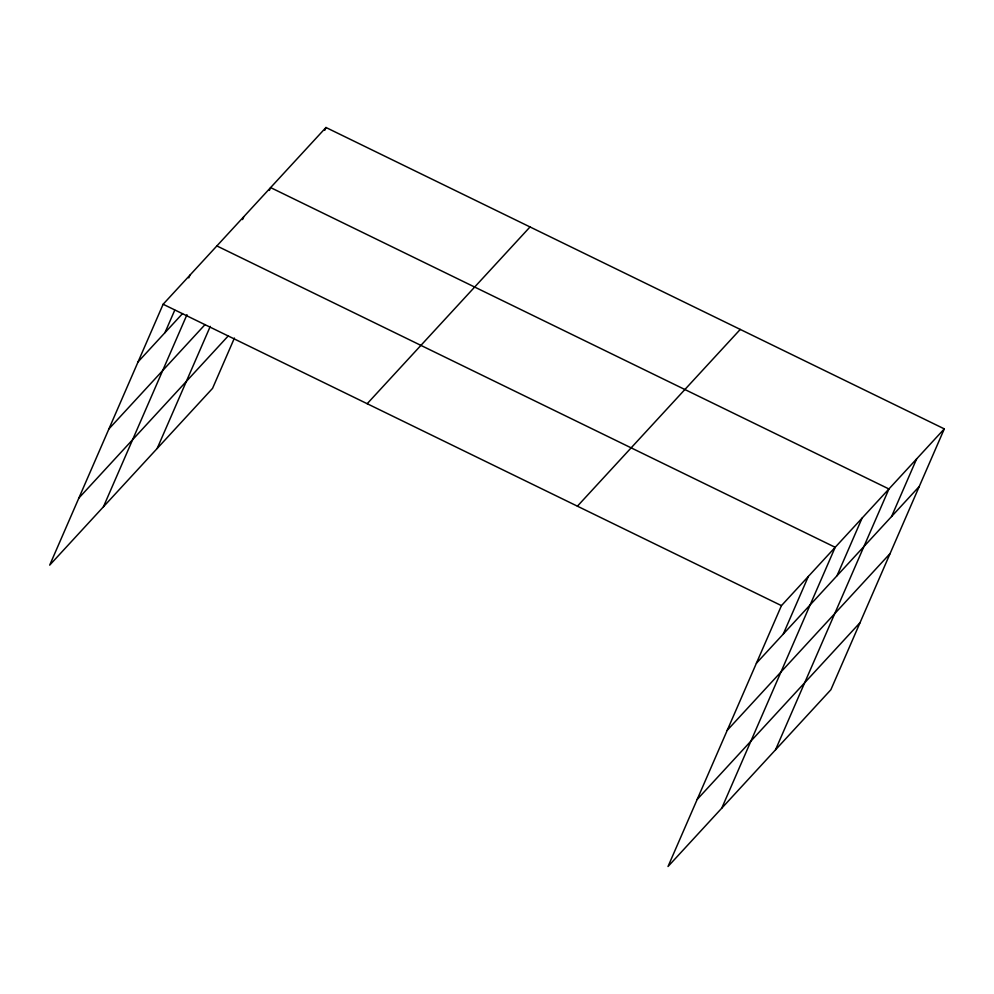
<?xml version="1.0" encoding="UTF-8"?>
<svg xmlns="http://www.w3.org/2000/svg" width="994" height="994" viewBox="0 0 994 994"><rect width="100%" height="100%" fill="white"/><g stroke="black" fill="none" stroke-linecap="round" stroke-linejoin="round"><path stroke-width="1.49" d="M944.3 428.874L781.446 605.632L668.018 866.507L830.872 689.749L944.3 428.874L325.982 127.493L163.128 304.251L49.7 565.126L212.554 388.368L234.422 338.059M164.954 332.679L174.733 310.203M188.773 277.898L190.003 275.089M103.438 506.791L186.971 314.7M242.524 219.575L243.741 216.754M157.176 448.468L210.268 326.38M269.386 190.401L270.616 187.593L888.934 488.973L775.506 749.849M324.765 130.313L325.982 127.493M783.272 634.06L808.321 576.47M721.756 808.172L835.184 547.296L216.866 245.928M837.023 575.725L862.059 518.135M891.568 516.52L916.617 458.917M138.091 361.841L182.523 313.607M108.918 428.923L205.037 324.603M78.874 498.044L228.384 335.761M367.171 403.713L530.026 226.955M577.402 506.182L740.257 329.424M756.409 663.222L919.264 486.464M727.235 730.304L890.09 553.546M697.192 799.424L860.034 622.666M163.128 304.251L781.446 605.632"/></g></svg>
